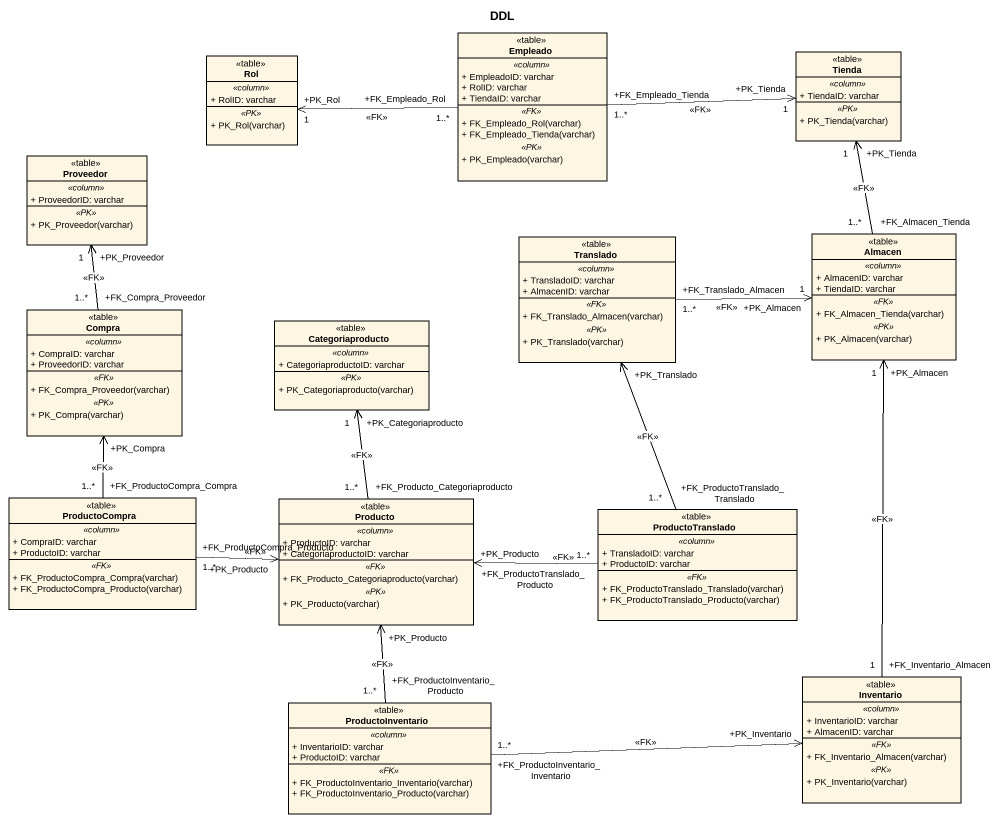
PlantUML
@startuml
title DDL
hide circle
hide empty members
skinparam classAttributeIconSize 0
class Empleado <<table>> {
  .. <<column>> ..
  + EmpleadoID: varchar
  + RolID: varchar
  + TiendaID: varchar
  .. <<FK>> ..
  + FK_Empleado_Rol(varchar)
  + FK_Empleado_Tienda(varchar)
  .. <<PK>> ..
  + PK_Empleado(varchar)
}
class Rol <<table>> {
  .. <<column>> ..
  + RolID: varchar
  .. <<PK>> ..
  + PK_Rol(varchar)
}
class Tienda <<table>> {
  .. <<column>> ..
  + TiendaID: varchar
  .. <<PK>> ..
  + PK_Tienda(varchar)
}
class Proveedor <<table>> {
  .. <<column>> ..
  + ProveedorID: varchar
  .. <<PK>> ..
  + PK_Proveedor(varchar)
}
class Translado <<table>> {
  .. <<column>> ..
  + TransladoID: varchar
  + AlmacenID: varchar
  .. <<FK>> ..
  + FK_Translado_Almacen(varchar)
  .. <<PK>> ..
  + PK_Translado(varchar)
}
class Almacen <<table>> {
  .. <<column>> ..
  + AlmacenID: varchar
  + TiendaID: varchar
  .. <<FK>> ..
  + FK_Almacen_Tienda(varchar)
  .. <<PK>> ..
  + PK_Almacen(varchar)
}
class Compra <<table>> {
  .. <<column>> ..
  + CompraID: varchar
  + ProveedorID: varchar
  .. <<FK>> ..
  + FK_Compra_Proveedor(varchar)
  .. <<PK>> ..
  + PK_Compra(varchar)
}
class Categoriaproducto <<table>> {
  .. <<column>> ..
  + CategoriaproductoID: varchar
  .. <<PK>> ..
  + PK_Categoriaproducto(varchar)
}
class ProductoCompra <<table>> {
  .. <<column>> ..
  + CompraID: varchar
  + ProductoID: varchar
  .. <<FK>> ..
  + FK_ProductoCompra_Compra(varchar)
  + FK_ProductoCompra_Producto(varchar)
}
class Producto <<table>> {
  .. <<column>> ..
  + ProductoID: varchar
  + CategoriaproductoID: varchar
  .. <<FK>> ..
  + FK_Producto_Categoriaproducto(varchar)
  .. <<PK>> ..
  + PK_Producto(varchar)
}
class ProductoTranslado <<table>> {
  .. <<column>> ..
  + TransladoID: varchar
  + ProductoID: varchar
  .. <<FK>> ..
  + FK_ProductoTranslado_Translado(varchar)
  + FK_ProductoTranslado_Producto(varchar)
}
class Inventario <<table>> {
  .. <<column>> ..
  + InventarioID: varchar
  + AlmacenID: varchar
  .. <<FK>> ..
  + FK_Inventario_Almacen(varchar)
  .. <<PK>> ..
  + PK_Inventario(varchar)
}
class ProductoInventario <<table>> {
  .. <<column>> ..
  + InventarioID: varchar
  + ProductoID: varchar
  .. <<FK>> ..
  + FK_ProductoInventario_Inventario(varchar)
  + FK_ProductoInventario_Producto(varchar)
}
Empleado "+FK_Empleado_Rol\n1..*" -left-> "+PK_Rol\n1" Rol : <<FK>>
Empleado "+FK_Empleado_Tienda\n1..*" -right-> "+PK_Tienda\n1" Tienda : <<FK>>
Translado "+FK_Translado_Almacen\n1..*" -right-> "+PK_Almacen\n1" Almacen : <<FK>>
Almacen "+FK_Almacen_Tienda\n1..*" -up-> "+PK_Tienda\n1" Tienda : <<FK>>
Compra "+FK_Compra_Proveedor\n1..*" -up-> "+PK_Proveedor\n1" Proveedor : <<FK>>
ProductoCompra "+FK_ProductoCompra_Compra\n1..*" -up-> "+PK_Compra" Compra : <<FK>>
ProductoCompra "+FK_ProductoCompra_Producto\n1..*" -right-> "+PK_Producto" Producto : <<FK>>
Producto "+FK_Producto_Categoriaproducto\n1..*" -up-> "+PK_Categoriaproducto\n1" Categoriaproducto : <<FK>>
ProductoTranslado "+FK_ProductoTranslado_Translado\n1..*" -up-> "+PK_Translado" Translado : <<FK>>
ProductoTranslado "+FK_ProductoTranslado_Producto\n1..*" -left-> "+PK_Producto" Producto : <<FK>>
Inventario "+FK_Inventario_Almacen\n1" -up-> "+PK_Almacen\n1" Almacen : <<FK>>
ProductoInventario "+FK_ProductoInventario_Producto\n1..*" -up-> "+PK_Producto" Producto : <<FK>>
ProductoInventario "+FK_ProductoInventario_Inventario\n1..*" -right-> "+PK_Inventario" Inventario : <<FK>>
@enduml
